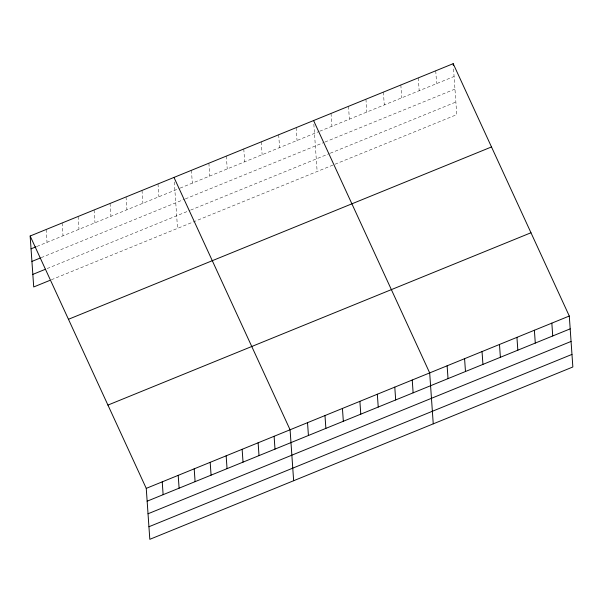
<?xml version="1.0" encoding="UTF-8"?>
<svg xmlns="http://www.w3.org/2000/svg" width="603" height="603" viewBox="0 0 603 603"><rect width="100%" height="100%" fill="white"/><g stroke="black" fill="none" stroke-linecap="round" stroke-linejoin="round"><path stroke-width="0.45" stroke-dasharray="3.02 2.26" d="M36.934 246.439L179.242 188.468M180.116 188.106L318.844 131.597M319.718 131.235L454.082 76.498M41.177 257.647L184.488 199.269M185.355 198.915L324.09 142.398M324.957 142.044L454.964 89.086M47.132 268.561L189.757 210.462M190.623 210.1L329.359 153.592M330.225 153.23L455.868 102.05M51.376 279.769L456.75 114.63L453.509 68.26M435.735 70.785L436.632 83.613M418.286 77.893L419.183 90.721M400.837 85L401.734 97.829M383.387 92.116L384.284 104.937M365.938 99.224L366.835 112.045M348.489 106.332L349.386 119.153M331.032 113.439L331.929 126.261M313.839 124.21L317.148 171.501M296.133 127.655L297.03 140.484M278.684 134.763L279.581 147.592M261.235 141.871L262.132 154.7M243.785 148.986L244.682 161.808M226.336 156.094L227.233 168.915M208.887 163.202L209.784 176.023M191.43 170.31L192.327 183.131M174.305 182L177.546 228.371M158.001 183.93L158.898 196.751M142.022 190.435L142.919 203.264M126.042 196.947L126.939 209.776M110.055 203.46L110.952 216.281M94.076 209.972L94.973 222.793M78.096 216.477L78.993 229.306M62.117 222.989L63.006 235.818M46.13 229.502L47.026 242.323"/><path stroke-width="0.9" d="M30.15 236.014L453.185 63.677L569.285 316.032L572.85 366.986L149.815 539.323L146.25 488.37L30.15 236.014L33.715 286.968L49.695 280.455M31.047 248.835L36.097 246.778M31.929 261.416L40.341 257.994M32.833 274.388L45.451 269.247M68.463 319.289L491.498 146.951M107.937 405.088L530.972 232.758M146.25 488.37L569.285 316.032M147.147 501.191L570.182 328.854M148.029 513.771L571.064 341.441M148.933 526.743L571.968 354.406M313.583 120.547L429.683 372.903L433.248 423.856M173.981 177.418L290.081 429.773L293.646 480.727M551.835 323.14L552.732 335.969M534.386 330.248L535.283 343.077M516.937 337.356L517.834 350.185M499.488 344.471L500.384 357.293M482.038 351.579L482.935 364.4M453.185 63.677L453.313 65.508M464.581 358.687L465.478 371.508M447.132 365.795L448.029 378.616M412.233 380.011L413.13 392.839M394.784 387.118L395.681 399.947M377.335 394.226L378.232 407.055M359.885 401.342L360.782 414.163M342.436 408.45L343.333 421.271M324.979 415.557L325.876 428.379M307.53 422.665L308.427 435.487M274.101 436.286L274.998 449.107M258.122 442.79L259.019 455.619M242.135 449.303L243.032 462.132M226.155 455.815L227.052 468.637M210.176 462.328L211.073 475.149M194.196 468.833L195.093 481.661M178.209 475.345L179.106 488.174M162.23 481.857L163.127 494.679"/></g></svg>
